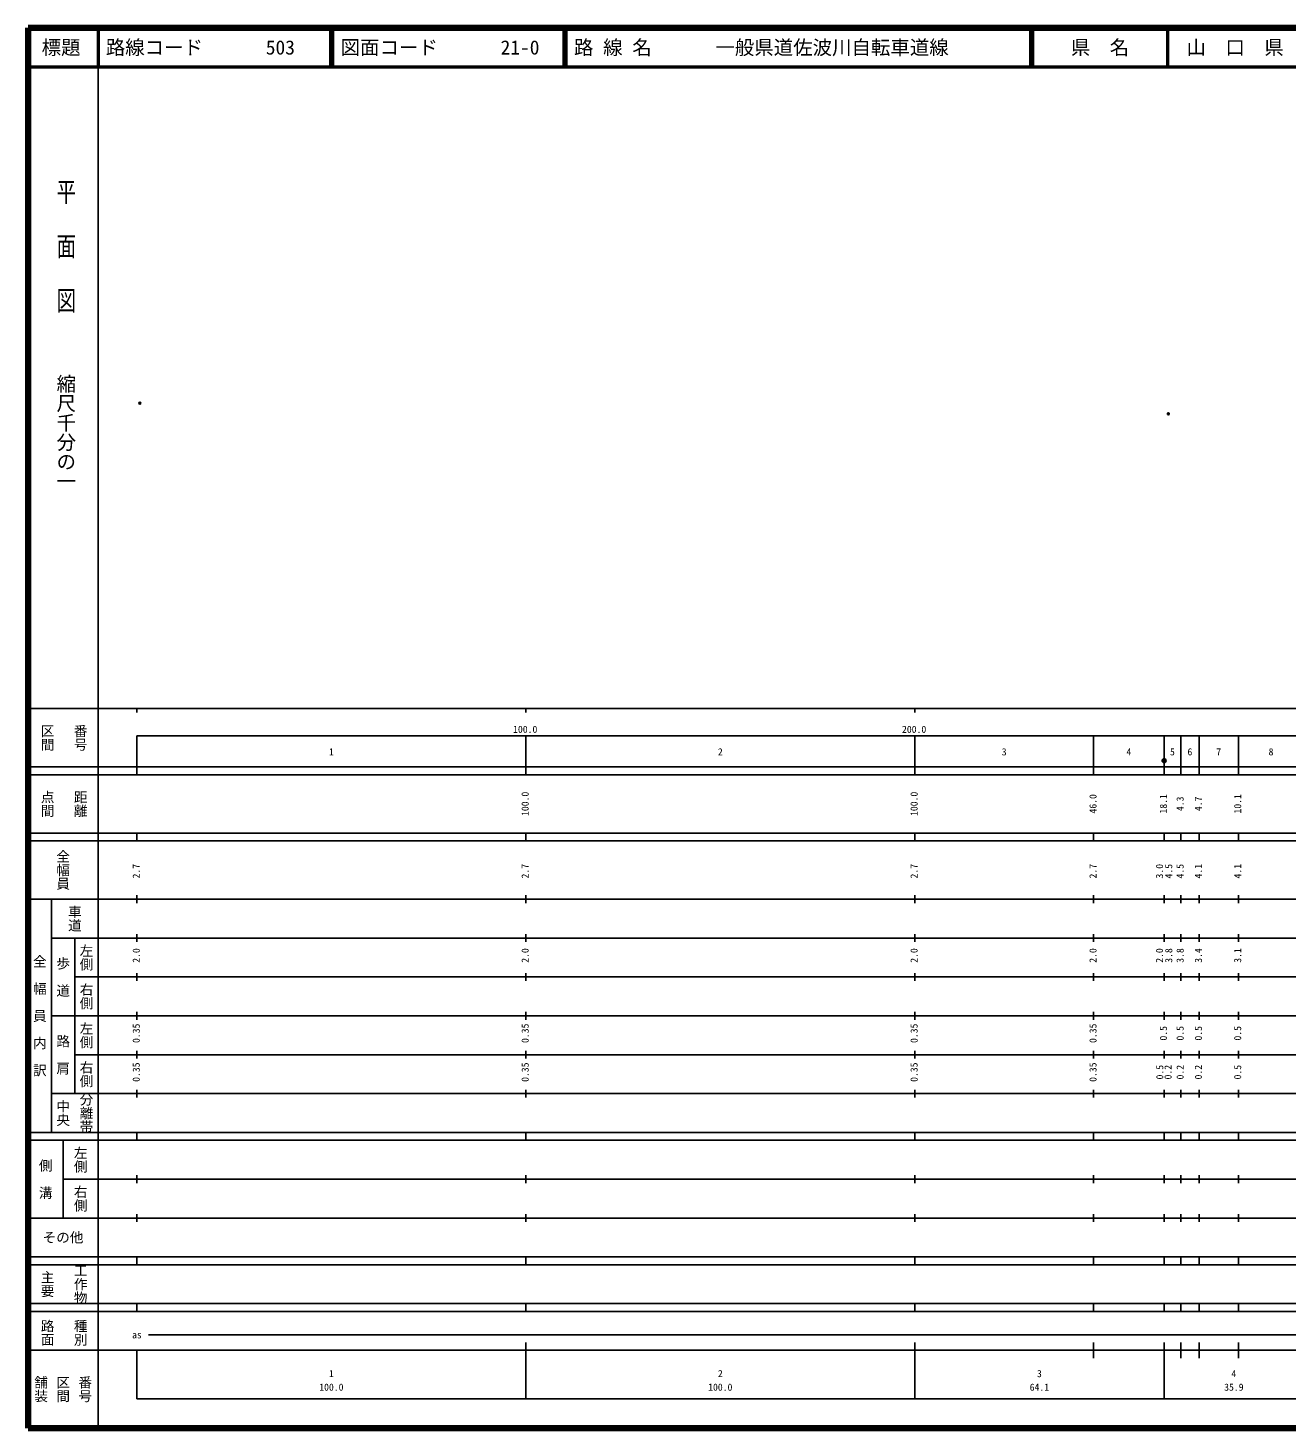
# Model space of a CAD drawing. Units: millimetres on the paper. Extents: x 40 to 680, y 20 to 380.
# Drawn here: x 40 to 363.7, y 20 to 380 of the extents above; entities that cross this region are included whole.
import ezdxf
from ezdxf.enums import TextEntityAlignment as Align

# ---------------------------------------------------------------- set-up
doc = ezdxf.new("R2010")
doc.units = ezdxf.units.MM
doc.header["$PDMODE"] = 32
doc.header["$PDSIZE"] = 0.5
doc.layers.add('M-OTRS', color=6, linetype='Continuous')
doc.layers.add('M-TTL-TXT', color=7, linetype='Continuous')
for name, color, linetype, lineweight in [('M-TTL', 2, 'Continuous', 140), ('M-TTL-BAND', 7, 'Continuous', 25), ('M-TTL-LINE', 7, 'Continuous', 50)]:
    doc.layers.add(name, color=color, linetype=linetype, lineweight=lineweight)
doc.styles.add('@ＭＳ ゴシック', font='')
doc.styles.add('ＭＳ ゴシック', font='')
doc.styles.get('@ＭＳ ゴシック').set_extended_font_data('@MS Gothic')
doc.styles.get('ＭＳ ゴシック').set_extended_font_data('MS Gothic')

msp = doc.modelspace()

# ---------------------------------------------------------------- hatches: boundary and pattern name
at = {"layer": 'M-TTL-BAND'}
msp.add_hatch(color=256, dxfattribs=at).paths.add_polyline_path([(332.609, 191.607, 1), (331.609, 191.607, 1)])

# ---------------------------------------------------------------- linework, layer by layer
at = {"layer": 'M-OTRS'}
for p in [(68.769, 283.531), (333.202, 280.806)]:
    msp.add_point(p, dxfattribs=at)
at = {"layer": 'M-TTL'}
for p, q in [((40, 380), (40, 20)), ((680, 380), (40, 380)), ((40, 20), (680, 20))]:
    msp.add_line(p, q, dxfattribs=at)
at = {"layer": 'M-TTL-BAND'}
for p, q in [((58, 370), (58, 20)), ((40, 205), (579, 205)), ((68, 205), (68, 204)), ((168, 205), (168, 204)), ((268, 205), (268, 204)), ((68, 198), (579, 198)), ((68, 198), (68, 188)), ((168, 188), (168, 198)), ((268, 188), (268, 198)), ((314, 188), (314, 198)), ((332.1, 188), (332.1, 198)), ((336.4, 188), (336.4, 198)), ((341.1, 188), (341.1, 198)), ((351.2, 188), (351.2, 198)), ((40, 190), (579, 190)), ((40, 188), (579, 188)), ((40, 173), (579, 173)), ((68, 171), (68, 173)), ((168, 171), (168, 173)), ((268, 171), (268, 173)), ((314, 171), (314, 173)), ((332.1, 171), (332.1, 173)), ((336.4, 171), (336.4, 173)), ((341.1, 171), (341.1, 173)), ((351.2, 171), (351.2, 173)), ((40, 171), (579, 171)), ((40, 156), (579, 156)), ((46, 96), (46, 156)), ((68, 155), (68, 157)), ((168, 155), (168, 157)), ((268, 155), (268, 157)), ((314, 155), (314, 157)), ((332.1, 155), (332.1, 157)), ((336.4, 155), (336.4, 157)), ((341.1, 155), (341.1, 157)), ((351.2, 155), (351.2, 157)), ((46, 146), (579, 146)), ((52, 146), (52, 106)), ((68, 145), (68, 147)), ((168, 145), (168, 147)), ((268, 145), (268, 147)), ((314, 145), (314, 147)), ((332.1, 145), (332.1, 147)), ((336.4, 145), (336.4, 147)), ((341.1, 145), (341.1, 147)), ((351.2, 145), (351.2, 147)), ((68, 135), (68, 137)), ((168, 135), (168, 137)), ((268, 135), (268, 137)), ((314, 135), (314, 137)), ((332.1, 135), (332.1, 137)), ((336.4, 135), (336.4, 137)), ((341.1, 135), (341.1, 137)), ((351.2, 135), (351.2, 137)), ((52, 136), (579, 136)), ((46, 126), (579, 126)), ((68, 125), (68, 127)), ((168, 125), (168, 127)), ((268, 125), (268, 127)), ((314, 125), (314, 127)), ((332.1, 125), (332.1, 127)), ((336.4, 125), (336.4, 127)), ((341.1, 125), (341.1, 127)), ((351.2, 125), (351.2, 127)), ((52, 116), (579, 116)), ((68, 115), (68, 117)), ((168, 115), (168, 117)), ((268, 115), (268, 117)), ((314, 115), (314, 117)), ((332.1, 115), (332.1, 117)), ((336.4, 115), (336.4, 117)), ((341.1, 115), (341.1, 117)), ((351.2, 115), (351.2, 117)), ((46, 106), (579, 106)), ((68, 105), (68, 107)), ((168, 105), (168, 107)), ((268, 105), (268, 107)), ((314, 105), (314, 107)), ((332.1, 105), (332.1, 107)), ((336.4, 105), (336.4, 107)), ((341.1, 105), (341.1, 107)), ((351.2, 105), (351.2, 107)), ((40, 96), (579, 96)), ((40, 94), (579, 94)), ((49, 94), (49, 74)), ((68, 94), (68, 96)), ((168, 94), (168, 96)), ((268, 94), (268, 96)), ((314, 94), (314, 96)), ((332.1, 94), (332.1, 96)), ((336.4, 94), (336.4, 96)), ((341.1, 94), (341.1, 96)), ((351.2, 94), (351.2, 96)), ((49, 84), (579, 84)), ((68, 83), (68, 85)), ((168, 83), (168, 85)), ((268, 83), (268, 85)), ((314, 83), (314, 85)), ((332.1, 83), (332.1, 85)), ((336.4, 83), (336.4, 85)), ((341.1, 83), (341.1, 85)), ((351.2, 83), (351.2, 85)), ((40, 74), (579, 74)), ((68, 73), (68, 75)), ((168, 73), (168, 75)), ((268, 73), (268, 75)), ((314, 73), (314, 75)), ((332.1, 73), (332.1, 75)), ((336.4, 73), (336.4, 75)), ((341.1, 73), (341.1, 75)), ((351.2, 73), (351.2, 75)), ((40, 64), (579, 64)), ((40, 62), (579, 62)), ((68, 62), (68, 64)), ((168, 62), (168, 64)), ((268, 62), (268, 64)), ((314, 62), (314, 64)), ((332.1, 62), (332.1, 64)), ((336.4, 62), (336.4, 64)), ((341.1, 62), (341.1, 64)), ((351.2, 62), (351.2, 64)), ((40, 52), (579, 52)), ((68, 50), (68, 52)), ((168, 50), (168, 52)), ((268, 50), (268, 52)), ((314, 50), (314, 52)), ((332.1, 50), (332.1, 52)), ((336.4, 50), (336.4, 52)), ((341.1, 50), (341.1, 52)), ((351.2, 50), (351.2, 52)), ((40, 50), (579, 50)), ((71, 44), (474.8, 44)), ((40, 40), (579, 40)), ((68, 40), (68, 27.5)), ((168, 27.5), (168, 42)), ((268, 27.5), (268, 42)), ((314, 38), (314, 42)), ((332.1, 27.5), (332.1, 42)), ((336.4, 38), (336.4, 42)), ((341.1, 38), (341.1, 42)), ((351.2, 38), (351.2, 42)), ((68, 27.5), (579, 27.5))]:
    msp.add_line(p, q, dxfattribs=at)
msp.add_circle((332.109, 191.607), 0.5, dxfattribs=at)
at = {"layer": 'M-TTL-LINE'}
for p, q in [((58, 380), (58, 370)), ((117.75, 380), (117.75, 370)), ((118.25, 380), (118.25, 370)), ((177.75, 380), (177.75, 370)), ((178.25, 380), (178.25, 370)), ((297.75, 380), (297.75, 370)), ((298.25, 380), (298.25, 370)), ((333, 380), (333, 370)), ((40, 370), (680, 370))]:
    msp.add_line(p, q, dxfattribs=at)

# ---------------------------------------------------------------- texts
at = {"layer": 'M-TTL-BAND', "style": '@ＭＳ ゴシック', "width": 1.4}
msp.add_text('平  面  図', height=3.666, rotation=270, dxfattribs=at).set_placement((49.777, 306.475), align=Align.MIDDLE_RIGHT)
at = {"layer": 'M-TTL-BAND', "style": '@ＭＳ ゴシック'}
msp.add_text('縮尺千分の一', height=3.666, rotation=270, dxfattribs=at).set_placement((49.777, 261.03), align=Align.MIDDLE_RIGHT)
for s, p in [('区間', (45, 197.5)), ('番号', (53.5, 197.5)), ('点間', (45, 180.5)), ('距離', (53.5, 180.5)), ('全幅員', (49, 163.5)), ('車道', (52, 151)), ('左側', (55, 141)), ('全\u3000幅\u3000員\u3000内\u3000訳', (43, 126)), ('歩\u3000道', (49, 136)), ('右側', (55, 131)), ('左側', (55, 121)), ('路\u3000肩', (49, 116)), ('右側', (55, 111)), ('分離帯', (55, 101)), ('中央', (49, 101)), ('左側', (53.5, 89)), ('側\u3000溝', (44.5, 84)), ('右側', (53.5, 79)), ('工作物', (53.5, 57)), ('主要', (45, 57)), ('路面', (45, 44.5)), ('種別', (53.5, 44.5)), ('舗装', (43.333, 30)), ('区間', (49, 30)), ('番号', (54.667, 30))]:
    msp.add_text(s, height=2.566, rotation=270, dxfattribs=at).set_placement(p, align=Align.MIDDLE_CENTER)
at = {"layer": 'M-TTL-BAND', "style": 'ＭＳ ゴシック'}
for s, p in [('100.0', (167.844, 198.195)), ('200.0', (267.844, 198.195)), ('1', (118, 192.405)), ('2', (218, 192.405)), ('3', (291, 192.405)), ('4', (323.05, 192.405)), ('5', (334.25, 192.405)), ('6', (338.75, 192.405)), ('7', (346.15, 192.405)), ('8', (359.6, 192.405)), ('as', (68, 42.5)), ('1', (118, 32.523)), ('2', (218, 32.523)), ('3', (300.05, 32.523)), ('4', (350.05, 32.523)), ('100.0', (118, 29.033)), ('100.0', (218, 29.033)), ('64.1', (300.05, 29.033)), ('35.9', (350.05, 29.033))]:
    msp.add_text(s, height=1.833, dxfattribs=at).set_placement(p, align=Align.BOTTOM_CENTER)
for s, p in [('100.0', (169.283, 180.5)), ('100.0', (269.283, 180.5)), ('46.0', (315.283, 180.5)), ('18.1', (333.383, 180.5)), ('4.3', (337.683, 180.5)), ('4.7', (342.383, 180.5)), ('10.1', (352.483, 180.5)), ('2.7', (69.283, 163.174)), ('2.7', (169.283, 163.174)), ('2.7', (269.283, 163.174)), ('2.7', (315.283, 163.174)), ('3.0', (332.383, 163.174)), ('4.5', (334.753, 163.174)), ('4.5', (337.683, 163.174)), ('4.1', (342.383, 163.174)), ('4.1', (352.483, 163.174)), ('2.0', (69.283, 141.5)), ('2.0', (169.283, 141.5)), ('2.0', (269.283, 141.5)), ('2.0', (315.283, 141.5)), ('2.0', (332.383, 141.5)), ('3.8', (334.753, 141.5)), ('3.8', (337.683, 141.5)), ('3.4', (342.383, 141.5)), ('3.1', (352.483, 141.5)), ('0.35', (69.283, 121.5)), ('0.35', (169.283, 121.5)), ('0.35', (269.283, 121.5)), ('0.35', (315.283, 121.5)), ('0.5', (333.383, 121.5)), ('0.5', (337.683, 121.5)), ('0.5', (342.383, 121.5)), ('0.5', (352.483, 121.5)), ('0.35', (69.283, 111.5)), ('0.35', (169.283, 111.5)), ('0.35', (269.283, 111.5)), ('0.35', (315.283, 111.5)), ('0.5', (332.457, 111.5)), ('0.2', (334.576, 111.5)), ('0.2', (337.683, 111.5)), ('0.2', (342.383, 111.5)), ('0.5', (352.483, 111.5))]:
    msp.add_text(s, height=1.833, rotation=90, dxfattribs=at).set_placement(p, align=Align.BOTTOM_CENTER)
msp.add_text('その他', height=2.566, dxfattribs=at).set_placement((49, 69), align=Align.MIDDLE_CENTER)
at = {"layer": 'M-TTL-TXT', "style": 'ＭＳ ゴシック'}
for s, p in [('標題', (48.5, 375)), ('県\u3000名', (315.625, 375)), ('山\u3000口\u3000県', (350.375, 375))]:
    msp.add_text(s, height=3.666, dxfattribs=at).set_placement(p, align=Align.MIDDLE_CENTER)
for s, p in [('路線コード', (60, 375)), ('503', (101.142, 375)), ('図面コード', (120.38, 375)), ('21-0', (161.521, 375)), ('路 線 名', (180.38, 375)), ('一般県道佐波川自転車道線', (216.734, 375))]:
    msp.add_text(s, height=3.666, dxfattribs=at).set_placement(p, align=Align.MIDDLE_LEFT)

doc.saveas('drawing.dxf')
